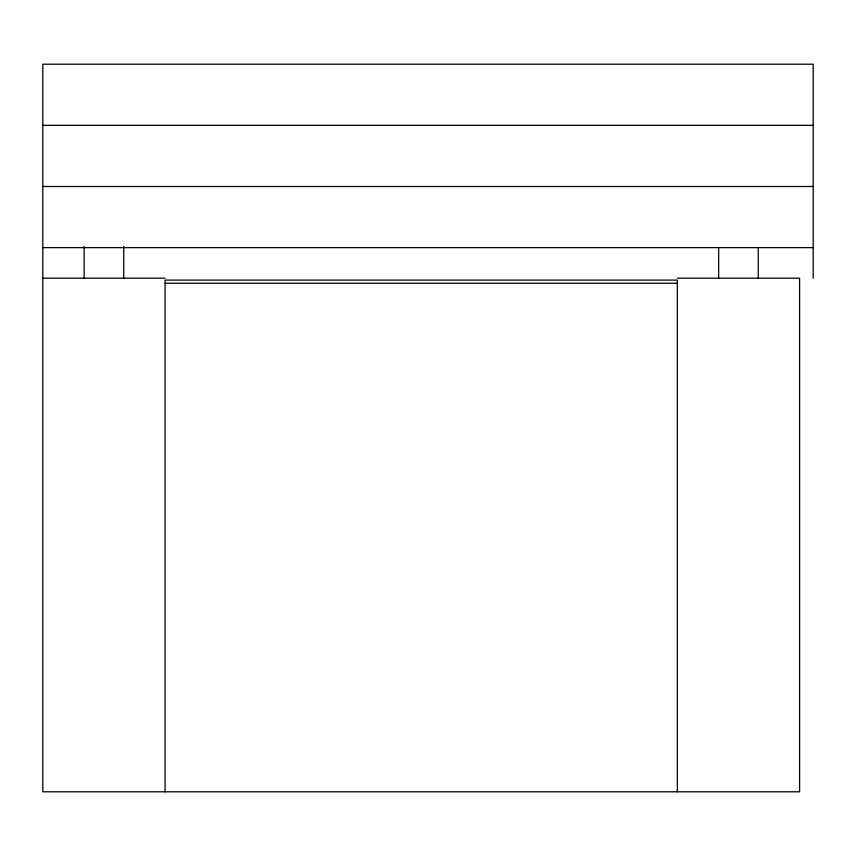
<?xml version="1.0" encoding="UTF-8"?>
<svg xmlns="http://www.w3.org/2000/svg" width="856" height="856" viewBox="0 0 856 856"><rect width="100%" height="100%" fill="white"/><g stroke="black" fill="none" stroke-linecap="round" stroke-linejoin="round"><path stroke-width="1.28" d="M42.8 125.34L813.2 125.34M42.8 186.49L813.2 186.49M42.8 247.63L813.2 247.63M42.8 278.2L165.09 278.2M677.321 278.2L799.6 278.2L799.6 791.8L42.8 791.8L42.8 64.2L813.2 64.2L813.2 278.2M165.09 283.25L677.321 283.25M758.255 247.619L758.255 278.371M718.666 247.619L718.666 278.371M677.321 791.8L677.321 280.094L165.09 280.094L165.09 791.8M123.735 246.335L123.735 278.425M84.145 246.335L84.145 278.425"/></g></svg>
